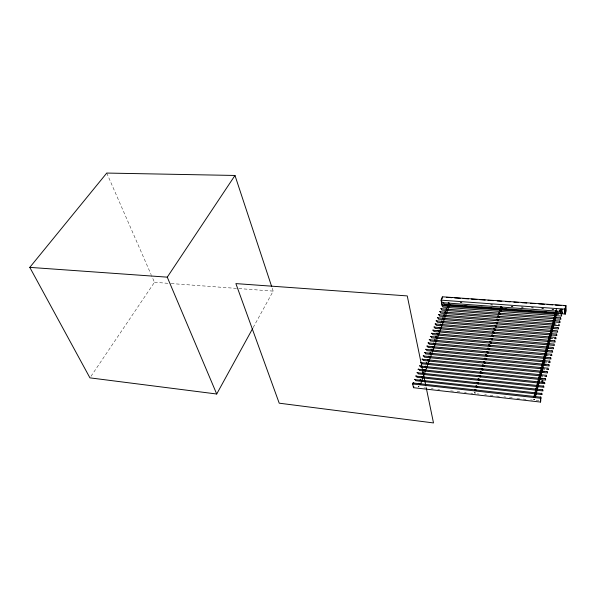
<?xml version="1.0" encoding="UTF-8"?>
<svg xmlns="http://www.w3.org/2000/svg" width="596" height="596" viewBox="0 0 596 596"><rect width="100%" height="100%" fill="white"/><g stroke="black" fill="none" stroke-linecap="round" stroke-linejoin="round"><path stroke-width="0.45" stroke-dasharray="2.98 2.23" d="M253.166 327.577L273.177 291.116L272.014 287.585M90.972 376.314L154.476 282.303L151.518 275.531M460.112 302.433L461.967 302.574M490.717 304.675L492.572 304.809M511.122 306.165L512.977 306.299M521.329 306.91L523.184 307.044M531.528 307.655L533.383 307.789M541.734 308.4L543.589 308.542M551.933 309.145L553.788 309.287M460.149 302.671L462.004 302.805M490.746 304.906L492.601 305.048M511.152 306.404L513.007 306.538M521.351 307.149L523.206 307.283M531.55 307.894L533.405 308.028M541.749 308.639L543.604 308.78M551.956 309.391L553.811 309.525M154.476 282.303L170.24 283.48M171.171 283.547L237.938 288.501M238.862 288.568L273.177 291.116M423.98 387.847L426.736 388.152M431.333 388.674L433.173 388.883M437.769 389.397L439.61 389.605M450.643 390.849L453.4 391.162M457.08 391.579L459.836 391.885M464.433 392.406L466.273 392.615M470.87 393.129L472.71 393.338M477.307 393.859L479.147 394.06M484.667 394.686L486.5 394.895M490.18 395.304L492.937 395.617M496.617 396.035L499.373 396.347M503.97 396.862L505.81 397.07M509.491 397.487L512.247 397.793M516.844 398.314L519.6 398.627M523.281 399.037L526.037 399.35M530.641 399.871L532.474 400.08M536.154 400.49L538.911 400.803M106.751 173.064L151.146 274.681M426.006 386.64L426.378 388.458"/><path stroke-width="0.89" d="M449.429 305.1L442.478 324.172M533.822 397.212L556.485 308.735M556.843 311.09L556.649 310.762L534.947 396.891M565.321 314.017L566.2 310.434L565.909 305.584L442.344 296.793L441.085 300.16L441.897 304.794L565.321 314.017L565.023 309.168L565.909 305.584M565.224 312.684L565.641 311.008M565.202 313.094L565.641 311.306M540.49 402.069L540.751 401.011A6.154 1.036 -84.3 0 0 540.401 397.145L413.05 382.997L412.685 383.988L413.497 387.698L540.49 402.069L540.401 397.145A5.416 0.909 -84.4 0 1 541.175 398.284M560.56 312.341L560.963 310.754L562.05 310.605L562.155 309.279L560.18 309.376L559.726 311.186L560.493 311.239L560.948 309.436M535.387 397.085L546.085 355.082M546.539 353.301L552.008 331.853M552.462 330.065L556.105 315.768M420.627 384.137L441.845 325.915M413.497 387.698L413.862 386.707M271.716 286.706L234.98 175.462L106.751 173.064L29.8 267.373L89.929 377.857L216.713 394.008L252.726 328.389M216.713 394.008L167.267 277.155L234.98 175.462M560.538 312.632L560.702 311.321L560.076 310.784L559.517 311.231L559.584 312.207M533.83 396.415L534.828 396.251A5.349 0.931 -84.3 0 1 535.186 396.653M534.776 392.727L535.767 392.563A5.327 0.924 -84.4 0 1 536.177 393.166L535.454 393.084A5.461 0.954 -84.4 0 1 535.581 393.882A5.371 0.931 -84.4 0 0 534.955 392.518M535.715 389.054L536.705 388.905A5.304 0.916 -84.4 0 1 537.108 389.508L536.385 389.426A5.446 0.946 -84.4 0 1 536.512 390.231A5.357 0.931 -84.4 0 0 535.893 388.853M536.653 385.411L537.629 385.262A5.289 0.909 -84.5 0 1 538.039 385.873L537.316 385.798M537.577 381.79L538.553 381.649A5.267 0.901 -84.5 0 1 538.955 382.267L538.24 382.192A5.409 0.931 -84.5 0 1 538.359 382.997A5.319 0.916 -84.5 0 0 537.756 381.596M539.417 374.623L540.386 374.489A5.23 0.894 -84.6 0 1 540.781 375.122L540.065 375.055A5.371 0.916 -84.6 0 1 540.185 375.86A5.289 0.909 -84.6 0 0 539.507 374.512M540.326 371.077L547.001 371.517M541.228 367.553L542.189 367.427A5.2 0.879 -84.6 0 1 542.576 368.075L541.868 368.008A5.334 0.909 -84.6 0 1 541.98 368.812A5.245 0.894 -84.6 0 0 541.868 368.008M542.129 364.052L548.76 364.476M543.016 360.58L543.969 360.453A5.163 0.872 -84.7 0 1 544.349 361.116L543.641 361.049A5.297 0.894 -84.7 0 1 543.753 361.861A5.208 0.879 -84.7 0 0 543.187 360.409M543.902 357.123L544.848 357.004A5.148 0.864 -84.7 0 1 545.228 357.675L544.52 357.607A5.282 0.887 -84.7 0 1 544.632 358.42A5.193 0.872 -84.7 0 0 544.066 356.952M544.781 353.689L545.727 353.577A5.126 0.857 -84.8 0 1 546.1 354.255L545.4 354.188A5.26 0.887 -84.8 0 1 545.504 355A5.178 0.872 -84.8 0 0 544.945 353.525M545.66 350.284L546.599 350.172A5.111 0.849 -84.8 0 1 546.964 350.85L546.264 350.791A5.245 0.879 -84.8 0 1 546.376 351.603A5.155 0.864 -84.8 0 0 545.817 350.12M546.525 346.894L547.463 346.79A5.096 0.849 -84.8 0 1 547.828 347.475L547.128 347.408A5.23 0.872 -84.8 0 1 547.24 348.228A5.141 0.857 -84.8 0 0 546.688 346.738M547.389 343.527L548.32 343.423A5.081 0.842 -84.9 0 1 548.685 344.115L547.985 344.056A5.208 0.864 -84.9 0 1 548.089 344.868A5.126 0.849 -84.9 0 0 547.553 343.378M548.245 340.182L549.177 340.085A5.059 0.834 -84.9 0 1 549.534 340.785L548.841 340.726A5.193 0.864 -84.9 0 1 548.946 341.538A5.111 0.849 -84.9 0 0 548.402 340.033M549.095 336.859L550.019 336.77A5.044 0.834 -84.9 0 1 550.376 337.47L549.683 337.41A5.178 0.857 -84.9 0 1 549.788 338.23A5.088 0.842 -84.9 0 0 549.259 336.718M549.944 333.559L550.86 333.469A5.029 0.827 -85 0 1 551.218 334.177L550.525 334.125A5.163 0.849 -85 0 1 550.63 334.937A5.073 0.834 -85 0 0 550.101 333.417M550.786 330.281L551.702 330.191A5.014 0.82 -85 0 1 552.052 330.907L551.36 330.855A5.141 0.842 -85 0 1 551.464 331.667A5.059 0.834 -85 0 0 550.942 330.139M551.62 327.025L552.529 326.936A4.999 0.812 -85 0 1 552.879 327.658L552.194 327.606M553.274 320.566L554.183 320.484A4.969 0.805 -85.1 0 1 554.518 321.222L553.84 321.17A5.096 0.827 -85.1 0 1 553.937 321.989A5.021 0.82 -85.1 0 0 553.349 320.477M554.094 317.37L554.995 317.296A4.954 0.797 -85.1 0 1 555.33 318.033L554.653 317.981A5.081 0.827 -85.1 0 1 554.749 318.8A4.999 0.812 -85.1 0 0 554.168 317.281M554.906 314.189L555.807 314.122A4.939 0.797 -85.2 0 1 556.143 314.859L555.465 314.815A5.066 0.82 -85.2 0 1 555.561 315.634A4.984 0.805 -85.2 0 0 555.055 314.07M555.718 311.038L556.612 310.963A4.924 0.79 -85.2 0 1 556.94 311.715L556.269 311.663A5.051 0.812 -85.2 0 1 556.359 312.483A4.969 0.797 -85.2 0 0 555.867 310.911M561.283 310.553L560.195 310.702L560.963 310.754M29.8 267.373L167.267 277.155M446.389 297.307L451.932 297.702M454.703 297.903L460.246 298.298M463.017 298.499L468.568 298.894M471.339 299.088L476.882 299.483M479.653 299.684L485.196 300.079M487.968 300.272L493.51 300.667M497.213 300.935L501.832 301.263M505.527 301.524L510.146 301.852M513.841 302.12L518.46 302.448M522.156 302.708L526.782 303.036M530.477 303.304L535.096 303.632M538.791 303.893L544.334 304.288M547.106 304.489L552.648 304.884M555.427 305.077L560.97 305.472M563.742 305.673C568.368 304.593 562.535 311.522 564.978 313.995M441.085 300.16L565.023 309.168M449.339 303.751A4.701 1.244 -85.4 0 0 448.781 303.014L448.162 302.969A4.701 1.252 -85.4 0 1 448.728 303.707L449.339 303.751A4.828 1.281 -85.4 0 1 449.533 304.541M501.884 307.64A4.813 1.028 -85.3 0 0 501.43 306.895L500.789 306.851A4.813 1.036 -85.3 0 1 501.236 307.588L501.884 307.64A4.939 1.058 -85.3 0 1 502.026 308.445M558.966 312.676L444.02 304.131A4.746 1.281 -85.4 0 0 442.91 302.708L561.827 311.485A4.992 0.775 -85.2 0 1 562.445 312.93L560.709 312.811M448.706 304.854L450.554 304.996M457.013 305.472L458.86 305.614M464.396 306.024L467.167 306.232M472.702 306.642L474.55 306.784M481.017 307.26L482.857 307.402M488.4 307.812L491.171 308.02M496.706 308.437L498.554 308.572M505.013 309.056L506.861 309.19M512.404 309.607L514.244 309.741M520.71 310.225L522.558 310.36M529.017 310.844L530.865 310.978M536.4 311.395L538.248 311.529M544.707 312.013L546.554 312.148M553.021 312.632L554.869 312.766M560.404 313.183L562.252 313.317M448.252 306.731A4.716 1.252 -85.3 0 0 447.685 306.001L447.067 305.957A4.716 1.259 -85.3 0 1 447.633 306.679L448.252 306.731A4.835 1.289 -85.3 0 1 448.445 307.521M499.53 310.009A4.947 1.065 -85.2 0 1 499.813 309.898L500.476 309.965A4.828 1.036 -85.2 0 1 500.931 310.702A4.954 1.065 -85.2 0 1 501.08 311.507M558.407 314.457L441.8 305.688A4.761 1.289 -85.3 0 1 442.917 307.096L561.655 316.096A5.006 0.782 -85.1 0 0 561.037 314.643M499.828 309.913A4.828 1.036 -85.2 0 1 500.282 310.65L500.931 310.702M498.569 313.101A4.962 1.073 -85.2 0 1 498.852 312.982L499.515 313.049A4.843 1.043 -85.2 0 1 499.97 313.779A4.969 1.065 -85.2 0 1 500.118 314.584M447.156 309.726L446.538 309.682A4.731 1.266 -85.3 0 0 445.972 308.959L446.59 309.004A4.731 1.259 -85.3 0 1 447.156 309.726A4.85 1.296 -85.3 0 1 447.35 310.516M498.867 313.004A4.843 1.043 -85.2 0 1 499.321 313.734L499.97 313.779M446.054 312.744L445.435 312.699A4.746 1.274 -85.2 0 0 444.862 311.976L445.48 312.028A4.746 1.266 -85.2 0 1 446.054 312.744A4.865 1.304 -85.2 0 1 446.255 313.533M499.008 316.886A4.857 1.05 -85.2 0 0 498.547 316.156L497.898 316.103A4.857 1.05 -85.2 0 1 498.36 316.834L499.008 316.886A4.984 1.073 -85.2 0 1 499.157 317.69M444.951 315.783A4.761 1.274 -85.2 0 0 444.37 315.068L443.752 315.016A4.753 1.281 -85.2 0 1 444.325 315.731L444.951 315.783A4.88 1.311 -85.2 0 1 445.145 316.565M496.617 319.337A4.999 1.088 -85.1 0 1 496.908 319.21L497.571 319.285A4.872 1.058 -85.1 0 1 498.04 320A4.999 1.08 -85.1 0 1 498.189 320.804M555.979 324.068L438.433 314.74A4.798 1.311 -85.2 0 1 439.58 316.118L559.272 325.684A5.051 0.797 -85.1 0 0 558.631 324.269M496.922 319.233A4.872 1.058 -85.1 0 1 497.384 319.948L498.04 320M553.021 324.373L553.699 324.433A4.984 0.812 -85.1 0 0 553.356 323.702L552.604 323.658A5.029 0.82 -85.1 0 1 553.118 325.192M443.834 318.83A4.775 1.281 -85.1 0 0 443.253 318.122L442.627 318.07A4.768 1.289 -85.1 0 1 443.215 318.785L443.834 318.83A4.895 1.319 -85.1 0 1 444.035 319.62M495.648 322.503A5.014 1.095 -85.1 0 1 495.939 322.376L496.595 322.429A4.887 1.065 -85.1 0 1 497.064 323.144A5.014 1.088 -85.1 0 1 497.213 323.941M495.939 322.376A4.887 1.065 -85.1 0 1 496.408 323.092L497.064 323.144M442.716 321.907A4.783 1.289 -85.1 0 0 442.128 321.199L441.502 321.147A4.783 1.296 -85.1 0 1 442.09 321.855L442.716 321.907A4.91 1.326 -85.1 0 1 442.917 322.689M496.23 327.1A5.029 1.095 -85 0 0 496.081 326.303A4.902 1.065 -85 0 0 495.604 325.587L494.948 325.535A4.902 1.073 -85 0 1 495.425 326.243A5.029 1.103 -85 0 1 495.581 327.048M436.153 320.864L556.999 330.795A5.081 0.805 -85 0 1 557.655 332.173L437.315 322.227A4.828 1.326 -85.1 0 0 436.153 320.864M495.425 326.243L496.081 326.303M493.644 328.836A5.044 1.103 -85 0 1 493.942 328.694L494.613 328.776A4.917 1.073 -85 0 1 495.09 329.476A5.044 1.103 -85 0 1 495.246 330.281M441.584 324.999L440.958 324.947A4.798 1.304 -85 0 0 440.37 324.246L440.995 324.298A4.798 1.296 -85 0 1 441.584 324.999A4.924 1.334 -85 0 1 441.785 325.781M493.957 328.716A4.917 1.08 -85 0 1 494.434 329.424L495.09 329.476M440.451 328.105A4.813 1.311 -85 0 0 439.855 327.413L439.23 327.36A4.813 1.311 -85 0 1 439.826 328.053L440.451 328.105A4.939 1.341 -85 0 1 440.653 328.895M492.646 332.046A5.059 1.11 -85 0 1 492.944 331.897L493.615 331.979A4.932 1.08 -85 0 1 494.099 332.68A5.059 1.11 -85 0 1 494.255 333.477M492.952 331.92A4.932 1.088 -85 0 1 493.436 332.62L494.099 332.68M552.455 338.454L435.028 328.411A4.857 1.348 -85 0 0 433.851 327.062L555.345 337.396A5.118 0.812 -84.9 0 1 556.008 338.759L554.235 338.61M439.312 331.234A4.828 1.319 -84.9 0 0 438.708 330.542L438.075 330.489A4.828 1.319 -84.9 0 1 438.678 331.182L439.312 331.234A4.954 1.348 -84.9 0 1 439.513 332.017M491.633 335.272A5.073 1.117 -84.9 0 1 491.931 335.123L492.609 335.198A4.947 1.088 -84.9 0 1 493.093 335.891A5.073 1.117 -84.9 0 1 493.25 336.695M491.946 335.146A4.947 1.095 -84.9 0 1 492.438 335.839L493.093 335.898M492.244 339.929A5.088 1.125 -84.9 0 0 492.087 339.131A4.962 1.095 -84.9 0 0 491.596 338.446L490.933 338.386A4.962 1.095 -84.9 0 1 491.424 339.072A5.088 1.125 -84.9 0 1 491.588 339.876M431.519 333.343L553.677 344.078A5.148 0.827 -84.9 0 1 554.355 345.419L432.711 334.669A4.887 1.363 -84.9 0 0 431.519 333.335M438.157 334.378L437.531 334.326A4.843 1.326 -84.9 0 0 436.92 333.641L437.553 333.7A4.843 1.326 -84.9 0 1 438.157 334.378A4.969 1.356 -84.9 0 1 438.365 335.168M491.424 339.072L492.087 339.131M437.002 337.552A4.857 1.334 -84.8 0 0 436.391 336.867L435.758 336.815A4.857 1.334 -84.8 0 1 436.369 337.492L437.002 337.552A4.984 1.363 -84.8 0 1 437.211 338.334M489.599 341.791A5.103 1.132 -84.8 0 1 489.905 341.627L490.582 341.709A4.977 1.103 -84.8 0 1 491.074 342.395A5.103 1.132 -84.8 0 1 491.238 343.192M430.342 336.509L552.827 347.461A5.163 0.834 -84.8 0 1 553.513 348.787L431.541 337.82A4.902 1.371 -84.8 0 0 430.342 336.502M489.919 341.65A4.977 1.103 -84.8 0 1 490.411 342.335L491.074 342.395M488.571 345.077A5.118 1.14 -84.8 0 1 488.876 344.913L489.554 344.995A4.992 1.11 -84.8 0 1 490.054 345.673A5.126 1.14 -84.8 0 1 490.217 346.47M435.84 340.733L435.207 340.681A4.872 1.341 -84.8 0 0 434.588 340.003L435.229 340.063A4.872 1.341 -84.8 0 1 435.84 340.733A4.999 1.378 -84.8 0 1 436.056 341.515M488.891 344.935A4.992 1.11 -84.8 0 1 489.39 345.613L490.054 345.673M434.67 343.944A4.887 1.348 -84.7 0 0 434.052 343.274L433.411 343.214A4.887 1.348 -84.7 0 1 434.037 343.885L434.67 343.944A5.014 1.386 -84.7 0 1 434.886 344.726M487.55 348.407A5.141 1.147 -84.7 0 1 487.856 348.235L488.526 348.302A5.006 1.117 -84.7 0 1 489.025 348.973A5.141 1.147 -84.7 0 1 489.189 349.77M488.362 348.913L489.025 348.973M548.216 355.246L429.187 344.197A4.932 1.386 -84.7 0 0 427.958 342.901L551.121 354.277A5.2 0.842 -84.8 0 1 551.822 355.581L550.019 355.417M433.493 347.17A4.91 1.356 -84.7 0 0 432.867 346.507L432.234 346.447A4.902 1.363 -84.6 0 1 432.852 347.11L433.493 347.17A5.036 1.393 -84.6 0 1 433.709 347.952M488.161 353.085A5.155 1.155 -84.7 0 0 487.997 352.296A5.029 1.125 -84.7 0 0 487.491 351.625L486.82 351.565A5.021 1.125 -84.7 0 1 487.327 352.229A5.155 1.155 -84.7 0 1 487.491 353.026M487.327 352.229L487.997 352.296M432.309 350.418A4.924 1.363 -84.6 0 0 431.683 349.763L431.042 349.696A4.917 1.371 -84.6 0 1 431.668 350.351L432.309 350.418A5.051 1.401 -84.6 0 1 432.525 351.193M485.457 355.089A5.17 1.162 -84.6 0 1 485.77 354.911L486.448 354.978A5.044 1.132 -84.7 0 1 486.954 355.633A5.17 1.162 -84.7 0 1 487.118 356.43M549.393 361.183L425.551 349.375A4.962 1.408 -84.6 0 1 426.796 350.642L546.472 362.122M485.77 354.911A5.044 1.132 -84.7 0 1 486.284 355.574L486.954 355.633M548.29 362.293L550.101 362.465A5.237 0.849 -84.7 0 0 549.393 361.183M484.392 358.442A5.185 1.17 -84.6 0 1 484.704 358.263L485.397 358.345A5.059 1.14 -84.6 0 1 485.911 359.001A5.193 1.17 -84.6 0 1 486.075 359.79M545.78 364.409L424.337 352.646A4.977 1.415 -84.5 0 1 425.589 353.897L549.236 365.944A5.252 0.857 -84.7 0 0 548.521 364.67M431.117 353.681L430.476 353.622A4.939 1.378 -84.5 0 0 429.843 352.966L430.483 353.033A4.939 1.371 -84.5 0 1 431.117 353.681A5.066 1.408 -84.5 0 1 431.333 354.464M484.719 358.278A5.059 1.14 -84.6 0 1 485.233 358.934L485.911 359.001M483.326 361.839A5.208 1.177 -84.6 0 1 483.647 361.653L484.339 361.742A5.073 1.147 -84.6 0 1 484.853 362.383A5.208 1.177 -84.6 0 1 485.025 363.18M429.917 356.967L429.276 356.907A4.954 1.386 -84.5 0 0 428.636 356.259L429.276 356.326A4.954 1.386 -84.5 0 1 429.917 356.967A5.081 1.415 -84.5 0 1 430.133 357.749M483.661 361.675A5.073 1.147 -84.6 0 1 484.183 362.316L484.853 362.383M544.714 369.08L424.374 357.183A4.999 1.423 -84.5 0 0 423.115 355.924L547.642 368.186A5.267 0.864 -84.6 0 1 548.365 369.438M546.539 369.259L548.365 369.445M482.261 365.259A5.222 1.185 -84.5 0 1 482.581 365.065L483.274 365.154A5.096 1.155 -84.5 0 1 483.796 365.795A5.222 1.185 -84.5 0 1 483.967 366.585M543.999 371.45L421.886 359.239A5.014 1.43 -84.4 0 1 423.16 360.476L547.486 372.962A5.289 0.872 -84.6 0 0 546.763 371.718M428.71 360.275L428.062 360.215A4.969 1.393 -84.4 0 0 427.421 359.574L428.062 359.641A4.969 1.393 -84.4 0 1 428.71 360.275A5.096 1.43 -84.4 0 1 428.934 361.057M482.596 365.087A5.088 1.155 -84.5 0 1 483.118 365.728L483.796 365.795M481.188 368.7A5.237 1.192 -84.5 0 1 481.508 368.499L482.201 368.589A5.111 1.162 -84.5 0 1 482.73 369.222A5.245 1.192 -84.5 0 1 482.902 370.012M427.488 363.605L426.848 363.545A4.984 1.401 -84.4 0 0 426.2 362.912L426.848 362.971A4.984 1.401 -84.4 0 1 427.488 363.605A5.118 1.438 -84.4 0 1 427.719 364.387M481.523 368.522A5.111 1.162 -84.5 0 1 482.052 369.155L482.73 369.222M421.931 363.791L542.934 376.136M544.766 376.322L546.606 376.508A5.304 0.872 -84.6 0 0 545.869 375.279L420.649 362.569A5.029 1.438 -84.3 0 1 421.931 363.791M426.267 366.957A4.999 1.408 -84.3 0 0 425.618 366.331L424.97 366.264A4.999 1.408 -84.3 0 1 425.626 366.89L426.267 366.957A5.133 1.445 -84.3 0 1 426.498 367.732M480.115 372.18A5.26 1.199 -84.4 0 1 480.443 371.978L481.121 372.046A5.126 1.17 -84.4 0 1 481.657 372.671A5.26 1.199 -84.4 0 1 481.829 373.469M545.295 378.654L538.754 377.983A5.386 0.924 -84.5 0 0 538.486 378.177M542.196 378.579L419.405 365.922A5.044 1.453 -84.3 0 1 420.694 367.129L545.712 380.084A5.327 0.879 -84.5 0 0 544.975 378.862M480.443 371.978A5.126 1.17 -84.4 0 1 480.972 372.604L481.657 372.671M425.037 370.332A5.021 1.415 -84.2 0 0 424.382 369.706L423.734 369.639A5.014 1.423 -84.2 0 1 424.389 370.258L425.037 370.332A5.148 1.453 -84.2 0 1 425.268 371.107M479.013 375.644A5.275 1.207 -84.4 0 1 479.34 375.435L480.041 375.532A5.148 1.177 -84.4 0 1 480.748 376.918M418.146 369.289L544.073 382.468A5.342 0.887 -84.5 0 1 544.818 383.668L419.45 370.496A5.059 1.46 -84.2 0 0 418.146 369.289M479.355 375.458A5.141 1.177 -84.4 0 1 479.892 376.076L480.577 376.15M423.801 373.722A5.036 1.423 -84.2 0 0 423.138 373.111L422.482 373.036A5.036 1.43 -84.2 0 1 423.153 373.655L423.801 373.722A5.163 1.46 -84.2 0 1 424.032 374.497M477.918 379.153A5.297 1.214 -84.3 0 1 478.245 378.944L478.946 379.034A5.163 1.185 -84.3 0 1 479.489 379.645A5.297 1.214 -84.3 0 1 479.668 380.434M478.26 378.959A5.163 1.185 -84.3 0 1 478.804 379.577L479.489 379.645M422.557 377.134A5.051 1.438 -84.1 0 0 421.886 376.53L421.23 376.456A5.051 1.438 -84.1 0 1 421.901 377.067L422.557 377.134A5.185 1.475 -84.1 0 1 422.788 377.909M476.815 382.684A5.312 1.222 -84.3 0 1 477.143 382.468L477.843 382.558A5.178 1.192 -84.3 0 1 478.394 383.168A5.312 1.222 -84.3 0 1 478.573 383.951M477.158 382.483A5.178 1.192 -84.3 0 1 477.709 383.094L478.394 383.168M421.298 380.576A5.073 1.445 -84 0 0 420.627 379.972L419.971 379.898A5.066 1.445 -84 0 1 420.642 380.501L421.298 380.576A5.2 1.483 -84 0 1 421.536 381.343M475.712 386.26A5.334 1.229 -84.2 0 1 476.048 386.037L476.74 386.111A5.193 1.199 -84.2 0 1 477.21 386.513L477.47 387.497M476.048 386.037A5.193 1.199 -84.2 0 1 476.524 386.439L477.292 386.707M419.606 383.489A5.088 1.453 -84 0 0 419.361 383.437L418.705 383.37A5.088 1.453 -84 0 1 419.07 383.496M474.595 389.836A5.349 1.237 -84.2 0 1 474.938 389.605L475.623 389.687A5.215 1.207 -84.2 0 1 476.1 390.082M412.685 383.988L540.132 398.21M449.079 303.185L449.026 303.088M476.599 386.633L476.785 387.422M425.626 384.83L407.254 295.914L235.889 283.599L279.219 403.187L433.501 422.937L426.378 388.458M441.658 301.04L441.949 302.708M442.202 304.817L441.39 300.183L442.694 297.046M475.288 389.911A5.349 1.237 -84.2 0 1 475.623 389.687M474.938 389.605A5.215 1.207 -84.2 0 1 475.414 390.007M419.837 383.69A5.088 1.453 -84 0 1 420.038 384.033M418.958 383.653A5.215 1.49 -84 0 1 419.361 383.437M413.833 382.915A5.133 1.497 -84 0 0 413.05 382.99A5.818 1.699 -83.9 0 1 413.281 383.317M534.009 396.206A5.394 0.939 -84.3 0 1 534.456 396.571M420.21 380.166A5.2 1.483 -84 0 1 420.605 379.957M421.469 376.717A5.185 1.475 -84.1 0 1 421.864 376.516M477.709 383.094A5.312 1.222 -84.3 0 1 477.888 383.884M478.804 379.577A5.297 1.214 -84.3 0 1 478.983 380.36M422.743 373.312A5.163 1.46 -84.2 0 1 423.138 373.111M423.972 369.885A5.148 1.453 -84.2 0 1 424.359 369.691M479.892 376.076A5.275 1.207 -84.4 0 1 480.071 376.866M480.972 372.604A5.26 1.199 -84.4 0 1 481.151 373.394M425.231 366.518A5.133 1.445 -84.3 0 1 425.618 366.331M426.445 363.143A5.118 1.438 -84.4 0 1 426.825 362.957M482.052 369.155A5.237 1.192 -84.5 0 1 482.224 369.945M427.667 359.805A5.096 1.43 -84.4 0 1 428.047 359.619M483.118 365.728A5.222 1.185 -84.5 0 1 483.289 366.518M428.882 356.483A5.081 1.415 -84.5 0 1 429.262 356.304M484.183 362.316A5.208 1.177 -84.6 0 1 484.354 363.113M430.088 353.182A5.066 1.408 -84.5 0 1 430.461 353.011M485.233 358.934A5.185 1.17 -84.6 0 1 485.405 359.731M431.288 349.904A5.051 1.401 -84.6 0 1 431.66 349.74M486.284 355.574A5.17 1.162 -84.7 0 1 486.455 356.363M432.48 346.649A5.036 1.393 -84.6 0 1 432.852 346.485M486.492 351.714A5.155 1.155 -84.7 0 1 486.805 351.543M433.665 343.415A5.014 1.386 -84.7 0 1 434.037 343.259M487.856 348.235A5.006 1.117 -84.7 0 1 488.519 349.688M476.405 386.335A5.334 1.229 -84.2 0 1 476.74 386.111M477.5 382.759A5.312 1.222 -84.3 0 1 477.828 382.543M536.832 385.217A5.334 0.924 -84.5 0 1 537.436 386.603M478.603 379.227A5.297 1.214 -84.3 0 1 478.931 379.011M479.713 375.733A5.275 1.207 -84.4 0 1 480.041 375.525M538.501 378.192A5.319 0.916 -84.5 0 1 539.276 379.414A5.386 0.924 -84.5 0 0 539.157 378.609L539.872 378.683A5.252 0.901 -84.5 0 0 539.477 378.058M480.786 372.232A5.26 1.199 -84.4 0 1 481.106 372.031M481.866 368.768A5.245 1.192 -84.5 0 1 482.186 368.574M540.497 370.898A5.26 0.901 -84.6 0 1 541.086 372.321A5.349 0.916 -84.6 0 0 540.967 371.517L541.682 371.591A5.215 0.887 -84.6 0 0 541.287 370.943M482.954 365.348A5.222 1.185 -84.5 0 1 483.274 365.154M541.399 367.374A5.245 0.894 -84.6 0 1 541.816 367.806M484.019 361.928A5.208 1.177 -84.6 0 1 484.339 361.735M542.293 363.88A5.23 0.887 -84.7 0 1 542.874 365.326A5.312 0.901 -84.7 0 0 542.755 364.514L543.463 364.588A5.178 0.872 -84.7 0 0 543.083 363.933M485.062 358.509A5.193 1.17 -84.6 0 1 485.382 358.33M486.12 355.134A5.17 1.162 -84.7 0 1 486.433 354.955M487.163 351.782A5.155 1.155 -84.7 0 1 487.476 351.61M488.206 348.451A5.141 1.147 -84.7 0 1 488.511 348.28M489.234 345.136A5.126 1.14 -84.8 0 1 489.54 344.972M490.262 341.851A5.103 1.132 -84.8 0 1 490.568 341.687M491.283 338.58A5.088 1.125 -84.9 0 1 491.581 338.424M492.311 335.347A5.073 1.117 -84.9 0 1 492.609 335.198M493.302 332.099A5.059 1.11 -85 0 1 493.6 331.957M494.308 328.895A5.044 1.103 -85 0 1 494.598 328.754M495.298 325.707A5.029 1.095 -85 0 1 495.589 325.572M551.777 326.884A5.044 0.827 -85 0 1 552.291 328.426M496.289 322.54A5.014 1.088 -85.1 0 1 496.58 322.406M434.842 340.197A4.999 1.378 -84.8 0 1 435.207 340.04M436.011 337.001A4.984 1.363 -84.8 0 1 436.376 336.852M437.181 333.82A4.969 1.356 -84.9 0 1 437.538 333.678M438.351 330.683A4.954 1.348 -84.9 0 1 438.708 330.542M439.483 327.524A4.939 1.341 -85 0 1 439.841 327.39M501.236 307.588A4.939 1.058 -85.3 0 1 501.385 308.393M500.491 306.94A4.939 1.058 -85.3 0 1 500.774 306.828M501.139 306.985A4.939 1.058 -85.3 0 1 501.422 306.873M448.43 303.096A4.828 1.281 -85.4 0 1 448.766 302.991M489.39 345.613A5.118 1.14 -84.8 0 1 489.554 346.41M490.411 342.335A5.103 1.132 -84.8 0 1 490.575 343.132M490.62 338.521A5.088 1.125 -84.9 0 1 490.918 338.364M492.438 335.839A5.073 1.117 -84.9 0 1 492.594 336.636M493.436 332.62A5.059 1.11 -85 0 1 493.592 333.417M440.623 324.41A4.924 1.334 -85 0 1 440.98 324.276M494.434 329.424A5.044 1.103 -85 0 1 494.591 330.221M497.273 319.389A4.999 1.08 -85.1 0 1 497.556 319.262M498.249 316.26A4.984 1.073 -85.2 0 1 498.532 316.133M499.232 313.168A4.969 1.065 -85.2 0 1 499.515 313.049M494.643 325.654A5.029 1.103 -85 0 1 494.933 325.513M441.778 321.326A4.91 1.326 -85.1 0 1 442.128 321.199M442.888 318.227A4.895 1.319 -85.1 0 1 443.238 318.1M496.408 323.092A5.014 1.095 -85.1 0 1 496.565 323.889M497.384 319.948A4.999 1.088 -85.1 0 1 497.541 320.752M444.027 315.187A4.88 1.311 -85.2 0 1 444.37 315.068M445.123 312.118A4.865 1.304 -85.2 0 1 445.465 312.006M498.36 316.834A4.977 1.08 -85.2 0 1 498.509 317.638M497.593 316.208A4.977 1.08 -85.2 0 1 497.883 316.089M446.233 309.093A4.85 1.296 -85.3 0 1 446.575 308.981M499.321 313.734A4.962 1.073 -85.2 0 1 499.47 314.539M500.178 310.062A4.954 1.065 -85.2 0 1 500.461 309.942M447.335 306.091A4.835 1.289 -85.3 0 1 447.671 305.979M500.282 310.65A4.947 1.065 -85.2 0 1 500.431 311.455M533.949 399.372L534.24 399.611L533.949 399.372M418.511 386.357L418.772 386.662L418.511 386.357M541.92 380.948L542.002 381.917L543.023 382.379L542.874 380.695L541.92 380.948M474.774 392.675L475.027 392.988L474.774 392.675M501.534 306.806L501.765 307.104L501.534 306.806M560.24 317.839L440.682 308.691A4.768 1.296 -85.3 0 1 441.807 310.084L560.866 319.27A5.021 0.782 -85.1 0 0 560.24 317.832M559.435 321.043L439.565 311.708A4.783 1.304 -85.2 0 1 440.697 313.094L560.069 322.466A5.036 0.79 -85.1 0 0 559.435 321.043M557.819 327.524L437.3 317.795A4.813 1.319 -85.1 0 1 438.447 319.165L558.459 328.925A5.066 0.797 -85 0 0 557.819 327.517M556.172 334.08L435.005 323.956A4.843 1.341 -85 0 1 436.175 325.304L556.835 335.459A5.096 0.812 -85 0 0 556.172 334.073M554.511 340.726L432.689 330.191A4.872 1.356 -84.9 0 1 433.873 331.525L555.181 342.082A5.133 0.82 -84.9 0 0 554.511 340.718M551.978 350.858L429.15 339.698A4.917 1.378 -84.8 0 1 430.372 340.994L552.671 352.176A5.185 0.834 -84.8 0 0 551.978 350.85M550.264 357.719L426.758 346.127A4.947 1.393 -84.6 0 1 427.995 347.408L550.965 359.015A5.215 0.849 -84.8 0 0 550.264 357.712M543.165 386.104L416.887 372.686A5.081 1.468 -84.2 0 1 418.198 373.871L543.917 387.288A5.364 0.894 -84.5 0 0 543.165 386.096M542.248 389.762L415.621 376.098A5.096 1.475 -84.1 0 1 416.939 377.275L543.008 390.931A5.379 0.901 -84.4 0 0 542.248 389.754M541.324 393.442L414.339 379.54A5.111 1.483 -84 0 1 415.673 380.695L542.099 394.597A5.401 0.901 -84.4 0 0 541.324 393.435"/></g></svg>
